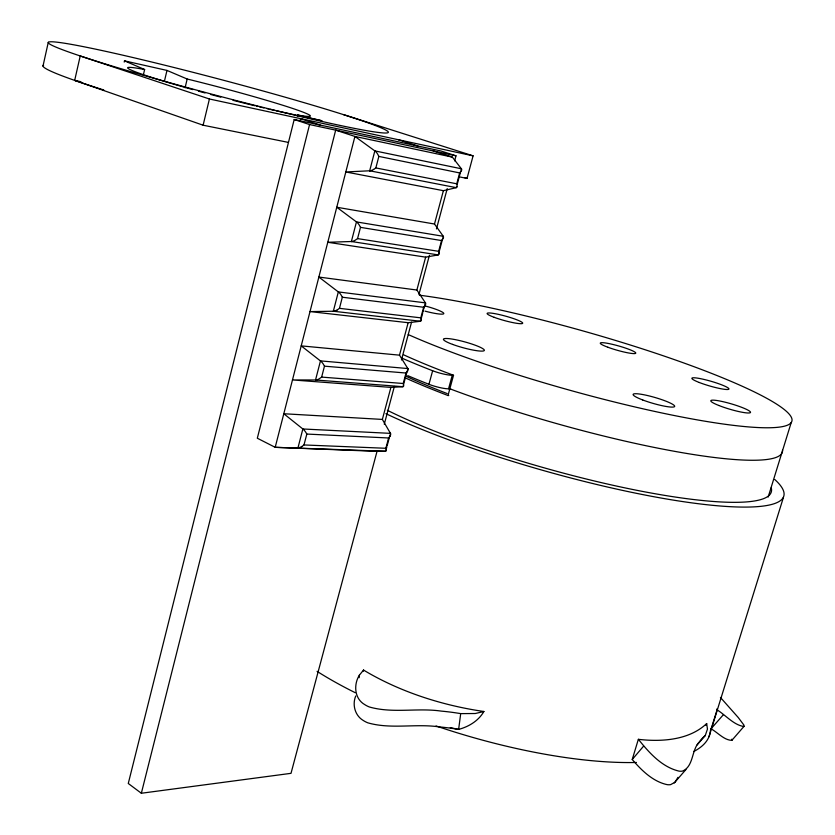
<?xml version="1.0" encoding="UTF-8"?>
<svg xmlns="http://www.w3.org/2000/svg" width="835" height="835" viewBox="0 0 835 835"><rect width="100%" height="100%" fill="white"/><g stroke="black" fill="none" stroke-linecap="round" stroke-linejoin="round"><path stroke-width="1.25" d="M359.165 677.696L359.405 675.129L363.58 670.014L363.235 671.298M363.528 670.056A219.657 133.673 8.3 0 0 483.903 711.493L475.282 713.518L460.701 713.622L458.624 729.404A183.001 134.811 8.2 0 0 439.293 726.899C415.642 723.402 391.03 729.508 367.859 722.839A21.616 14.612 5.5 0 1 363.267 720.469C354.958 715.605 352.078 704.656 355.741 695.972M42.992 66.101L48.284 42.293M288.012 142.326L203.114 125.208L74.68 80.4L80.223 55.966L209.418 98.989L473.09 155.842L467.026 178.419L459.407 176.874M124.217 62.072L124.498 60.851L166.979 70.422L187.176 79.022A94.595 4.634 14.8 0 1 289.15 107.287A94.595 4.634 14.8 0 1 297.636 115.032L322.007 120.772L276.176 110.773M143.317 75.108L144.622 69.524L124.498 60.851M164.432 81.204L166.979 70.422M185.088 87.769L187.176 79.022M203.114 125.208L209.418 98.989M454.647 160.863L455.993 155.821L440.734 150.926L294.191 119.509L128.277 783.481L141.345 793.25L291.008 773.335L377.201 450.712M297.354 116.19L297.636 115.032M299.974 121.148L300.6 118.654L320.316 125.104M638.399 739.33A219.219 101.066 37.8 0 0 706.66 723.548L707.464 729.101L705.241 735.572A170.058 76.799 43.9 0 0 699.323 741.918C691.297 750.091 693.875 766.394 682.466 771.102A21.606 10.312 41.5 0 1 678.938 771.112C661.717 766.989 648.972 752.565 638.368 739.278L632.231 759.495C641.27 770.058 652.772 781.56 667.155 784.649A21.501 10.438 41.7 0 0 670.682 784.608L674.983 782.249L677.999 777.333M141.345 793.25L309.566 124.561L294.191 119.509M403.274 385.561L402.971 386.699L390.895 387.398L292.48 379.935L315.536 379.988L320.463 360.939L301.216 345.878L399.495 355.157L407.835 368.559L407.532 369.696M438.615 253.756L438.302 254.915L425.652 257.138L327.779 242.275L351.378 241.513L356.451 221.912L336.766 207.247L434.492 224.02L443.291 236.284A5.292 3.1 -21.3 0 1 442.936 238.768L441.558 240.522L438.657 251.283L439.137 253.235M456.641 186.487L456.327 187.666L443.385 190.683L345.815 171.968L369.686 170.778L374.832 150.895L354.927 136.439L335.68 130.135L257.316 438.229L275.195 447.32L373.861 451.234L385.666 451.265L385.958 450.148M386.386 449.981L385.853 448.28L303.982 444.951L306.831 434.064L388.619 437.978L390.112 436.1M315.515 380.05A5.459 3.371 -24.9 0 0 319.356 378.704L321.642 377.096L324.471 366.168L323.228 363.997A5.48 2.025 47.2 0 0 320.473 360.887L407.835 368.559M337.267 309.952L339.469 308.345L342.329 297.218L423.648 307.259L425.14 305.443M351.358 241.576A5.532 3.173 -22.9 0 0 355.251 240.177L357.557 238.601L360.48 227.36L359.238 225.043A5.574 2.369 48.5 0 0 356.461 221.859M456.86 187.353A5.344 2.536 48.4 0 0 457.131 185.808L456.745 183.804L375.844 167.929L378.85 156.416L459.657 172.929L461.139 171.185A5.334 3.006 -20.6 0 0 461.484 168.743M390.164 434.492L390.456 433.365L382.357 419.42L390.895 387.398M399.495 355.157L408.158 322.707L420.516 321.256L420.819 320.108M423.898 308.616L425.443 302.865L416.874 290.027L425.652 257.138M434.492 224.02L443.385 190.683M384.277 424.243L394.37 386.438M401.447 359.979L411.551 322.164M418.951 294.442L429.388 255.374M436.465 228.915L447.236 188.585M385.853 448.28L388.619 437.978M403.681 386.073A5.219 2.046 46.4 0 0 403.66 385.248L403.221 383.505L406.019 373.068L407.511 371.22A5.219 3.288 -23 0 0 407.918 368.517M421.184 320.765A5.25 2.202 46.9 0 0 421.247 319.669L420.819 317.843L423.648 307.259M456.745 183.804L459.657 172.929M386.261 449.032L386.866 446.798M387.158 445.681L389.861 435.609M403.576 384.434L407.23 370.834M421.132 318.96L422.667 313.219M422.98 312.071L423.595 309.775M438.918 252.587L441.11 244.446M441.423 243.277L442.665 238.612M442.978 237.443L443.291 236.284L356.451 221.912M457.277 184.128L460.753 171.144M461.077 169.954L461.39 168.774L452.351 157.116L433.208 150.958M450.597 388.766L448.562 388.807A14.143 2.359 15.2 0 1 428.96 384.309L432.634 370.75A241.273 34.809 15.7 0 1 401.562 357.985M448.562 388.807L452.246 375.28L453.53 375.27L448.009 395.519A225.085 34.642 15.8 0 1 406.165 378.286M711.201 728.256A215.67 37.429 40.4 0 1 711.18 728.903C717.745 732.493 724.196 740.301 731.878 740.332L744.142 726.21A19.706 3.079 41.4 0 0 743.745 724.843L738.255 717.536L720.438 697.455M768.169 497.044L791.236 422.51M711.159 728.882L711.639 727.358M711.994 726.189L717.077 709.854C725.636 715.094 733.902 725.239 744.058 726.502M708.988 736.71L783.449 497.347M731.878 740.332L731.982 740.04A19.675 3.256 41.5 0 0 731.846 739.184M706.671 723.548L705.972 725.354M359.405 675.129C353.424 684.533 354.374 698.738 364.759 704.615A21.752 14.55 5.5 0 0 369.383 706.984C392.69 713.674 417.448 707.621 441.245 711.107A184.211 134.383 8.2 0 1 460.701 713.622M483.903 711.493C478.528 720.803 468.821 726.701 458.624 729.404A218.77 135.103 8.3 0 1 450.284 727.619M632.231 759.495L643.618 746.114M697.089 744.956L705.241 735.572M674.252 782.938L686.005 769.463M711.274 728.517L723.34 714.76M406.05 373.036L324.471 366.168M441.527 240.553L360.48 227.36M303.982 444.951L301.821 446.548M375.844 167.929L373.694 169.432M448.009 395.519L448.76 395.498M385.666 451.265L275.195 447.32L354.927 136.439L452.351 157.116M390.456 433.365L302.855 428.981L283.806 413.742L382.357 419.42M315.536 379.988L402.971 386.699M321.642 377.096L403.221 383.505M408.158 322.707L310.004 311.591L333.332 311.236L420.516 321.256M339.469 308.345L420.819 317.843M425.443 302.865L338.332 291.926L318.866 277.053L416.874 290.027M351.378 241.513L438.302 254.915M357.557 238.601L438.667 251.325M369.686 170.778L456.327 187.666M374.832 150.895L461.39 168.774M74.68 80.4L81.016 81.736M309.566 124.561L455.993 155.821M270.049 109.333L274.642 110.408M262.44 107.538L263.954 107.892M266.991 108.613L268.515 108.968M256.397 106.097L257.9 106.462M259.414 106.817L260.927 107.172M343.561 114.645L473.09 155.842M398.264 139.706L417.917 146.031M464.563 177.605L467.026 178.419M306.81 434.033L305.6 431.998A5.428 1.847 46.6 0 0 302.855 428.939L297.991 447.758A5.428 3.465 -26.1 0 0 301.779 446.495M342.308 297.177L341.108 295.016A5.521 2.192 47.8 0 0 338.342 291.874L333.332 311.236A5.501 3.277 -23.9 0 0 337.173 309.931M378.839 156.375L377.639 154.057A5.626 2.547 49.4 0 0 374.842 150.832M710.512 730.134A232.704 69.441 16.4 0 1 693.728 751.521M636.458 762.47A232.704 69.441 16.4 0 1 436.037 725.949M355.282 692.726A232.704 69.441 16.4 0 1 317.07 671.34M774.723 479.478A238.612 40.998 15.8 0 1 668.125 499.257A238.612 40.998 15.8 0 1 385.885 413.659M771.237 487.744A225.607 38.734 15.8 0 1 634.109 489.769A225.607 38.734 15.8 0 1 387.377 410.319M717.108 708.623A216.432 35.55 40.3 0 1 717.129 709.896M419.368 295.183A225.951 30.331 15.7 0 1 731.773 381.658A225.951 30.331 15.7 0 1 719.958 423.554A225.951 30.331 15.7 0 1 408.263 334.574M425.307 306.007A19.299 2.515 15.1 0 1 443.813 313.522A19.299 2.515 15.1 0 1 425.046 311.142M453.53 375.27A225.523 32.502 15.7 0 1 403.712 354.854M782.51 450.128A225.231 33.932 15.8 0 1 671.611 450.785A225.231 33.932 15.8 0 1 449.846 388.776M428.96 384.309A240.971 36.343 15.8 0 1 407.741 375.625M452.246 375.28A14.153 2.255 15.2 0 1 432.634 370.75M447.205 393.577A217.925 33.525 15.8 0 1 405.455 375.99M103.79 89.971A175.517 10.291 14.7 0 1 43.629 65.161M254.894 105.742A94.595 4.634 14.8 0 1 233.017 100.315M220.774 97.152A94.595 4.634 14.8 0 1 210.65 94.47M205.055 92.956A94.595 4.634 14.8 0 1 198.417 91.151M192.812 89.596A94.595 4.634 14.8 0 1 144.622 69.524M390.55 433.334A5.187 3.371 -24.1 0 1 390.029 436.089M386.313 449.94A5.177 1.889 45.9 0 1 386.365 450.597M439.064 253.193A5.292 2.369 47.6 0 1 438.949 254.435M373.6 169.421A5.574 3.069 -22.1 0 1 369.665 170.841M425.537 302.834A5.26 3.194 -22.1 0 1 425.057 305.433M699.302 382.503A19.299 2.442 16.2 0 0 728.819 389.193A19.299 2.442 16.2 0 0 703.091 379.215A19.299 2.442 16.2 0 0 699.302 382.503M607.859 347.235A18.422 2.265 15.8 0 0 635.706 353.268A18.422 2.265 15.8 0 0 610.573 343.926A18.422 2.265 15.8 0 0 607.859 347.235M494.195 317.321A18.422 2.286 15.4 0 0 522.574 323.406A18.422 2.286 15.4 0 0 498.046 314.284A18.422 2.286 15.4 0 0 494.195 317.321M452.58 344.396A21.199 3.037 15.3 0 0 484.331 350.45A21.199 3.037 15.3 0 0 454.814 339.553A21.199 3.037 15.3 0 0 452.58 344.396M642.71 399.965A21.626 3.1 16.1 0 0 674.67 406.415A21.626 3.1 16.1 0 0 644.307 394.84A21.626 3.1 16.1 0 0 642.71 399.965M718.82 405.476A20.635 2.776 16.4 0 0 750.394 412.594A20.635 2.776 16.4 0 0 722.953 401.677A20.635 2.776 16.4 0 0 718.82 405.476M117.077 67.541A175.924 8.225 14.8 0 0 387.294 132.89A175.924 8.225 14.8 0 0 150.498 61.717A175.924 8.225 14.8 0 0 117.077 67.541"/></g></svg>
